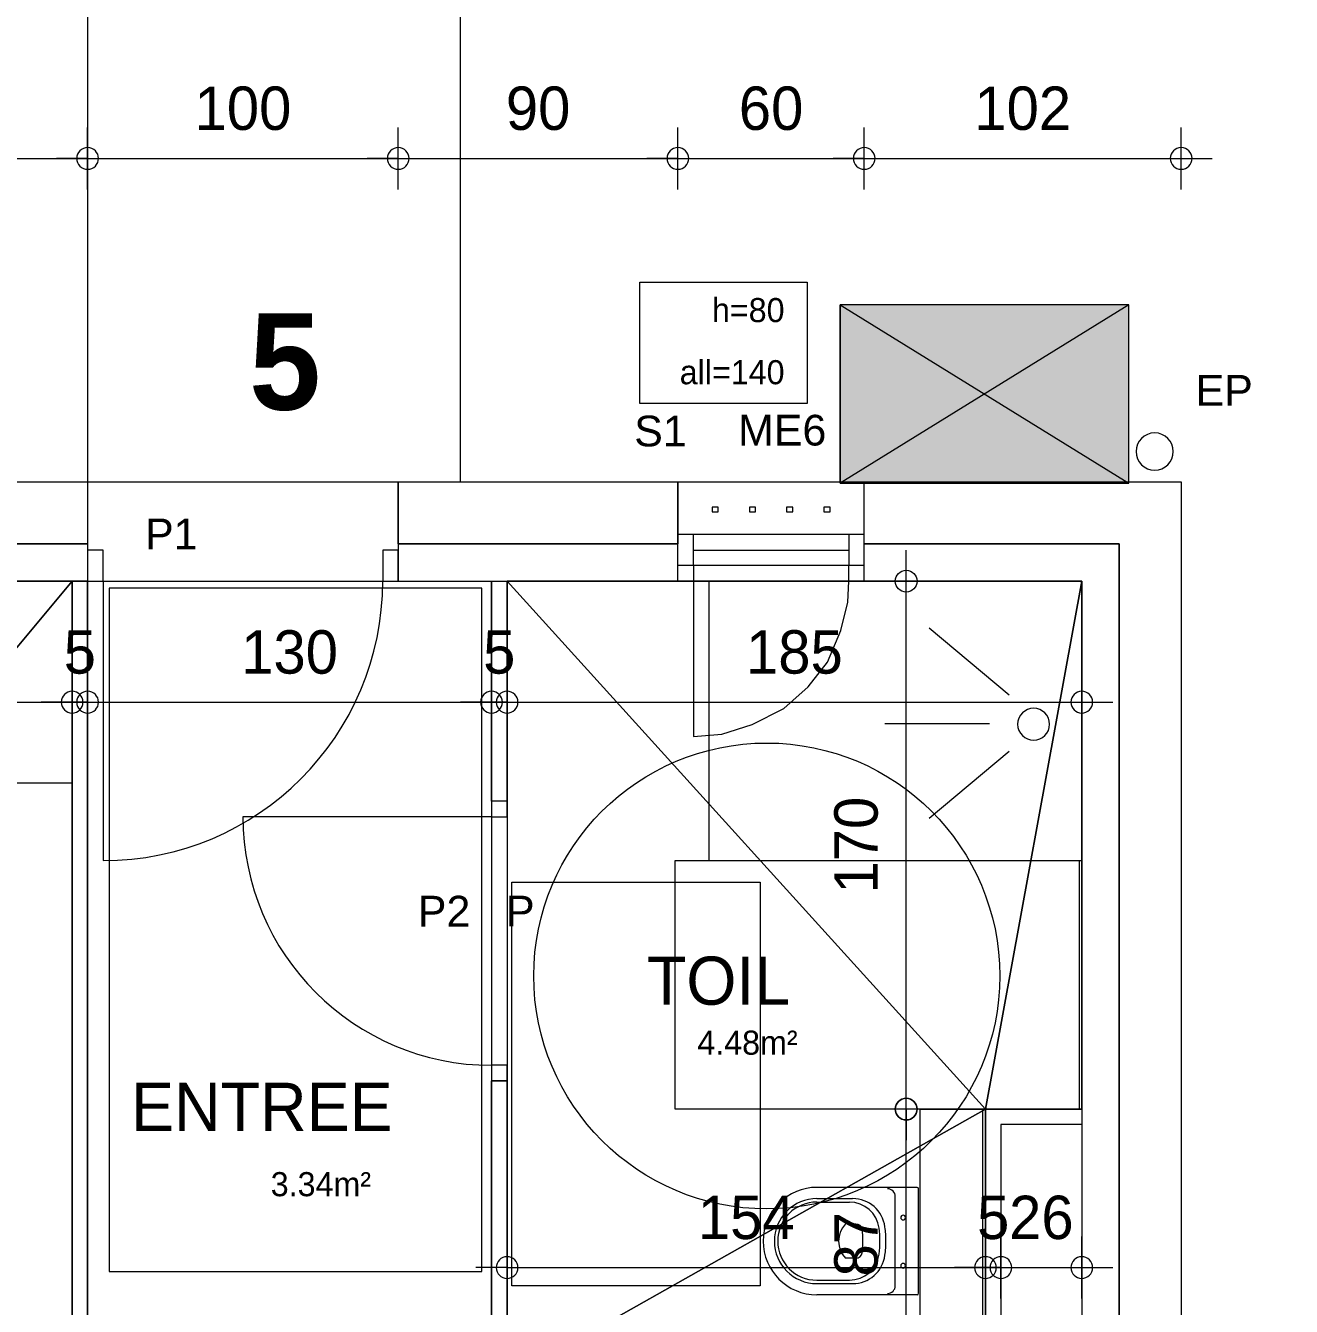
# Model space of a CAD drawing. Header units: metres. Extents: x 1.8 to 61.8, y -55.6 to -11.3.
# Drawn here: x 15.882 to 19.956, y -19.31 to -15.186 of the extents above; entities that cross this region are included whole.
import ezdxf
from ezdxf.enums import TextEntityAlignment as Align
from ezdxf.lldxf.tags import DXFTag

# ---------------------------------------------------------------- set-up
doc = ezdxf.new("R2010")
doc.units = ezdxf.units.M
doc.header["$MEASUREMENT"] = 0
for name, color, linetype in [('Calque commun', 7, 'Continuous'), ('Calque5', 7, 'Continuous'), ('Textes', 7, 'Continuous')]:
    doc.layers.add(name, color=color, linetype=linetype)
doc.styles.add('Arial10', font='arial.ttf', dxfattribs={"height": 0.098961})
doc.styles.add('Century Gothic14', font='GOTHIC.TTF', dxfattribs={"height": 0.139636})
doc.styles.add('Century Gothic16', font='GOTHIC.TTF', dxfattribs={"height": 0.155151})
doc.styles.add('Century Gothic5', font='GOTHICB.TTF', dxfattribs={"height": 0.31023})
doc.styles.add('Century Gothic9', font='GOTHIC.TTF', dxfattribs={"height": 0.077575})
tags = doc.linetypes.add('HIDDEN', pattern=[0.375, 0.25, -0.125]).pattern_tags.tags
tags[6:7] = [DXFTag(74, 4), DXFTag(75, 0), DXFTag(340, '0'), DXFTag(46, 1.0), DXFTag(50, 0.0), DXFTag(44, 0.0), DXFTag(45, 0.0)]
tags[4:5] = [DXFTag(74, 4), DXFTag(75, 0), DXFTag(340, '0'), DXFTag(46, 1.0), DXFTag(50, 0.0), DXFTag(44, 0.0), DXFTag(45, 0.0)]
tags = doc.linetypes.add('HIDDEN2', pattern=[0.1875, 0.125, -0.0625]).pattern_tags.tags
tags[6:7] = [DXFTag(74, 4), DXFTag(75, 0), DXFTag(340, '0'), DXFTag(46, 1.0), DXFTag(50, 0.0), DXFTag(44, 0.0), DXFTag(45, 0.0)]
tags[4:5] = [DXFTag(74, 4), DXFTag(75, 0), DXFTag(340, '0'), DXFTag(46, 1.0), DXFTag(50, 0.0), DXFTag(44, 0.0), DXFTag(45, 0.0)]

# ---------------------------------------------------------------- blocks, each defined once
blk = doc.blocks.new('Block52712')
at = {"layer": 'Calque commun', "color": 7, "linetype": 'Continuous', "lineweight": 9}
for p, q in [((13.2015, -16.9752), (13.2015, -16.6552)), ((13.2015, -16.8552), (14.3815, -16.8552)), ((15.1815, -16.8552), (16.0815, -16.8552)), ((17.0815, -16.8552), (17.9815, -16.8552)), ((18.5815, -16.8552), (19.4015, -16.8552)), ((13.2015, -16.9752), (14.3815, -16.9752)), ((15.1815, -16.9752), (16.0815, -16.9752)), ((17.0815, -16.9752), (17.9815, -16.9752)), ((18.5815, -16.9752), (19.2815, -16.9752))]:
    blk.add_line(p, q, dxfattribs=at)
at = {"layer": 'Calque commun', "color": 7, "linetype": 'Continuous', "lineweight": 18}
for p, q in [((13.2015, -16.6552), (14.3815, -16.6552)), ((15.1815, -16.6552), (16.0815, -16.6552)), ((17.0815, -16.6552), (17.9815, -16.6552)), ((18.5815, -16.6552), (19.6015, -16.6552))]:
    blk.add_line(p, q, dxfattribs=at)
blk = doc.blocks.new('@PRES_1_$$_1')
at = {"layer": 'Calque commun', "color": 5, "linetype": 'Continuous', "lineweight": 9}
blk.add_line((0.05, 0.32), (0.05, 1.22), dxfattribs=at)
at = {"layer": 'Calque commun', "color": 5, "linetype": 'Continuous', "lineweight": 9, "extrusion": (0, 0, -1)}
blk.add_arc((-0.05, 0.32), 0.9, 90, 180, dxfattribs=at)
at = {"layer": 'Calque commun', "color": 5, "linetype": 'Continuous', "lineweight": 9}
mesh = blk.add_polyface(dxfattribs=at)
corners = [(0, 0.22), (0, 0.32), (0.05, 0.32), (0.05, 0.22)]
mesh.append_faces([[corners[k] for k in face] for face in [(0, 1, 2, 3)]], dxfattribs={"color": 5})
mesh = blk.add_polyface(dxfattribs=at)
corners = [(0.95, 0.22), (0.95, 0.32), (1, 0.32), (1, 0.22)]
mesh.append_faces([[corners[k] for k in face] for face in [(0, 1, 2, 3)]], dxfattribs={"color": 5})
blk = doc.blocks.new('@PRES_1_$$_1-2')
at = {"layer": 'Calque commun', "color": 0, "linetype": 'Continuous', "lineweight": 9}
blk.add_line((0, 0), (0, 0.32), dxfattribs=at)
blk = doc.blocks.new('@PRES_1_$$_1-3')
at = {"layer": 'Calque commun', "color": 0, "linetype": 'Continuous', "lineweight": 9}
blk.add_line((0, 0), (0, 0.32), dxfattribs=at)
blk = doc.blocks.new('INTER_2D_COMB')
at = {"layer": 'Calque commun', "color": 0, "linetype": 'ByBlock', "lineweight": -2}
blk.add_blockref('@PRES_1_$$_1', (0, 0), dxfattribs=at)
at = {"layer": 'Calque commun', "color": 5, "linetype": 'ByBlock', "lineweight": -2}
blk.add_blockref('@PRES_1_$$_1-2', (0, 0), dxfattribs=at)
at = {"layer": 'Calque commun', "color": 5, "linetype": 'ByBlock', "lineweight": -2, "extrusion": (0, 0, -1), "xscale": -1, "yscale": -1, "zscale": -1, "rotation": -180}
blk.add_blockref('@PRES_1_$$_1-3', (-1, 0), dxfattribs=at)
blk = doc.blocks.new('PLACED_COMB')
at = {"layer": 'Calque commun', "color": 0, "linetype": 'ByBlock', "lineweight": -2}
blk.add_blockref('INTER_2D_COMB', (0, 0), dxfattribs=at)
blk = doc.blocks.new('Block52730')
at = {"layer": 'Calque commun', "color": 7, "linetype": 'Continuous', "lineweight": 18}
blk.add_line((19.6015, -16.6552), (19.6015, -25.6552), dxfattribs=at)
at = {"layer": 'Calque commun', "color": 7, "linetype": 'Continuous', "lineweight": 9}
for p, q in [((19.4015, -16.8552), (19.4015, -25.4552)), ((19.2815, -16.9752), (19.2815, -25.3352))]:
    blk.add_line(p, q, dxfattribs=at)
blk = doc.blocks.new('120x220')
at = {"layer": 'Calque commun', "color": 7, "linetype": 'HIDDEN', "lineweight": 9}
mesh = blk.add_polyface(dxfattribs=at)
corners = [(0, 2.2), (0, 0), (1.2, 0), (1.2, 2.2)]
mesh.append_faces([[corners[k] for k in face] for face in [(0, 1, 2, 3)]], dxfattribs={"color": 7})
blk = doc.blocks.new('new77')
at = {"layer": 'Calque commun', "color": 5, "linetype": 'Continuous', "lineweight": 9}
blk.add_arc((0, 0), 0.5, 0, 359.99941, dxfattribs=at)
blk = doc.blocks.new('new78')
at = {"layer": 'Calque commun', "color": 5, "linetype": 'Continuous', "lineweight": 9}
blk.add_arc((0, 0), 0.5, 0, 359.99941, dxfattribs=at)
blk = doc.blocks.new('DimLine55525')
at = {"layer": 'Calque commun', "color": 5, "linetype": 'Continuous', "lineweight": 9}
for p, q in [((15.1815, -15.7141), (15.1815, -15.5141)), ((16.0815, -15.7141), (16.0815, -15.5141)), ((15.1815, -15.6141), (15.0815, -15.6141)), ((15.1815, -15.6141), (16.0815, -15.6141)), ((16.0815, -15.6141), (16.1815, -15.6141))]:
    blk.add_line(p, q, dxfattribs=at)
at = {"layer": 'Calque commun', "color": 5, "linetype": 'Continuous', "lineweight": 9, "xscale": 0.07000000029802322, "yscale": 0.07000000029802322, "zscale": 0.07000000029802322}
for name, p in [('new77', (15.1815, -15.6141)), ('new78', (16.0815, -15.6141))]:
    blk.add_blockref(name, p, dxfattribs=at)
at = {"layer": 'Calque commun', "color": 5, "linetype": 'Continuous', "lineweight": 9, "style": 'Century Gothic14'}
blk.add_text('90', height=0.13964, dxfattribs=at).set_placement((15.6315, -15.5641), align=Align.BOTTOM_CENTER)
blk = doc.blocks.new('new79')
at = {"layer": 'Calque commun', "color": 5, "linetype": 'Continuous', "lineweight": 9}
blk.add_arc((0, 0), 0.5, 0, 359.99941, dxfattribs=at)
blk = doc.blocks.new('new80')
at = {"layer": 'Calque commun', "color": 5, "linetype": 'Continuous', "lineweight": 9}
blk.add_arc((0, 0), 0.5, 0, 359.99941, dxfattribs=at)
blk = doc.blocks.new('DimLine55533')
at = {"layer": 'Calque commun', "color": 5, "linetype": 'Continuous', "lineweight": 9}
for p, q in [((16.0815, -15.7141), (16.0815, -15.5141)), ((17.0815, -15.7141), (17.0815, -15.5141)), ((16.0815, -15.6141), (15.9815, -15.6141)), ((16.0815, -15.6141), (17.0815, -15.6141)), ((17.0815, -15.6141), (17.1815, -15.6141))]:
    blk.add_line(p, q, dxfattribs=at)
at = {"layer": 'Calque commun', "color": 5, "linetype": 'Continuous', "lineweight": 9, "xscale": 0.07000000029802322, "yscale": 0.07000000029802322, "zscale": 0.07000000029802322}
for name, p in [('new79', (16.0815, -15.6141)), ('new80', (17.0815, -15.6141))]:
    blk.add_blockref(name, p, dxfattribs=at)
at = {"layer": 'Calque commun', "color": 5, "linetype": 'Continuous', "lineweight": 9, "style": 'Century Gothic14'}
blk.add_text('100', height=0.13964, dxfattribs=at).set_placement((16.5815, -15.5641), align=Align.BOTTOM_CENTER)
blk = doc.blocks.new('@PRES_1_$$_1-22')
at = {"layer": 'Calque commun', "color": 5, "linetype": 'Continuous', "lineweight": 9}
for p, q in [((0, 0.32), (0.6, 0.32)), ((0.6, 0.15), (0, 0.15)), ((0.05, 0.05), (0.05, 0.15)), ((0.55, 0.15), (0.55, 0.05)), ((0.05, 0.1), (0.55, 0.1)), ((0.6, 0.05), (0, 0.05)), ((0, 0), (0.6, 0))]:
    blk.add_line(p, q, dxfattribs=at)
blk = doc.blocks.new('@PRES_1_$$_1-23')
at = {"layer": 'Calque commun', "color": 7, "linetype": 'Continuous', "lineweight": 9}
blk.add_line((0, 0), (0, 0.32), dxfattribs=at)
blk = doc.blocks.new('@PRES_1_$$_1-24')
at = {"layer": 'Calque commun', "color": 7, "linetype": 'Continuous', "lineweight": 9}
blk.add_line((0, 0), (0, 0.32), dxfattribs=at)
blk = doc.blocks.new('INTER_2D_COMB8')
at = {"layer": 'Calque commun', "color": 0, "linetype": 'ByBlock', "lineweight": -2}
for name in ['@PRES_1_$$_1-22', '@PRES_1_$$_1-23']:
    blk.add_blockref(name, (0, 0), dxfattribs=at)
at = {"layer": 'Calque commun', "color": 0, "linetype": 'ByBlock', "lineweight": -2, "extrusion": (0, 0, -1), "xscale": -1, "yscale": -1, "zscale": -1, "rotation": -180}
blk.add_blockref('@PRES_1_$$_1-24', (-0.6, 0), dxfattribs=at)
blk = doc.blocks.new('PLACED_COMB8')
at = {"layer": 'Calque commun', "color": 0, "linetype": 'ByBlock', "lineweight": -2}
blk.add_blockref('INTER_2D_COMB8', (0, 0), dxfattribs=at)
blk = doc.blocks.new('new81')
at = {"layer": 'Calque commun', "color": 5, "linetype": 'Continuous', "lineweight": 9}
blk.add_arc((0, 0), 0.5, 0, 359.99941, dxfattribs=at)
blk = doc.blocks.new('new82')
at = {"layer": 'Calque commun', "color": 5, "linetype": 'Continuous', "lineweight": 9}
blk.add_arc((0, 0), 0.5, 0, 359.99941, dxfattribs=at)
blk = doc.blocks.new('DimLine55545')
at = {"layer": 'Calque commun', "color": 5, "linetype": 'Continuous', "lineweight": 9}
for p, q in [((17.0815, -15.7141), (17.0815, -15.5141)), ((17.9815, -15.7141), (17.9815, -15.5141)), ((17.0815, -15.6141), (16.9815, -15.6141)), ((17.0815, -15.6141), (17.9815, -15.6141)), ((17.9815, -15.6141), (18.0815, -15.6141))]:
    blk.add_line(p, q, dxfattribs=at)
at = {"layer": 'Calque commun', "color": 5, "linetype": 'Continuous', "lineweight": 9, "xscale": 0.07000000029802322, "yscale": 0.07000000029802322, "zscale": 0.07000000029802322}
for name, p in [('new81', (17.0815, -15.6141)), ('new82', (17.9815, -15.6141))]:
    blk.add_blockref(name, p, dxfattribs=at)
at = {"layer": 'Calque commun', "color": 5, "linetype": 'Continuous', "lineweight": 9, "style": 'Century Gothic14'}
blk.add_text('90', height=0.13964, dxfattribs=at).set_placement((17.5315, -15.5641), align=Align.BOTTOM_CENTER)
blk = doc.blocks.new('new83')
at = {"layer": 'Calque commun', "color": 5, "linetype": 'Continuous', "lineweight": 9}
blk.add_arc((0, 0), 0.5, 0, 359.99941, dxfattribs=at)
blk = doc.blocks.new('new84')
at = {"layer": 'Calque commun', "color": 5, "linetype": 'Continuous', "lineweight": 9}
blk.add_arc((0, 0), 0.5, 0, 359.99941, dxfattribs=at)
blk = doc.blocks.new('DimLine55553')
at = {"layer": 'Calque commun', "color": 5, "linetype": 'Continuous', "lineweight": 9}
for p, q in [((17.9815, -15.7141), (17.9815, -15.5141)), ((18.5815, -15.7141), (18.5815, -15.5141)), ((17.9815, -15.6141), (17.8815, -15.6141)), ((17.9815, -15.6141), (18.5815, -15.6141)), ((18.5815, -15.6141), (18.6815, -15.6141))]:
    blk.add_line(p, q, dxfattribs=at)
at = {"layer": 'Calque commun', "color": 5, "linetype": 'Continuous', "lineweight": 9, "xscale": 0.07000000029802322, "yscale": 0.07000000029802322, "zscale": 0.07000000029802322}
for name, p in [('new83', (17.9815, -15.6141)), ('new84', (18.5815, -15.6141))]:
    blk.add_blockref(name, p, dxfattribs=at)
at = {"layer": 'Calque commun', "color": 5, "linetype": 'Continuous', "lineweight": 9, "style": 'Century Gothic14'}
blk.add_text('60', height=0.13964, dxfattribs=at).set_placement((18.2815, -15.5641), align=Align.BOTTOM_CENTER)
blk = doc.blocks.new('new85')
at = {"layer": 'Calque commun', "color": 5, "linetype": 'Continuous', "lineweight": 9}
blk.add_arc((0, 0), 0.5, 0, 359.99941, dxfattribs=at)
blk = doc.blocks.new('new86')
at = {"layer": 'Calque commun', "color": 5, "linetype": 'Continuous', "lineweight": 9}
blk.add_arc((0, 0), 0.5, 0, 359.99941, dxfattribs=at)
blk = doc.blocks.new('DimLine55561')
at = {"layer": 'Calque commun', "color": 5, "linetype": 'Continuous', "lineweight": 9}
for p, q in [((18.5815, -15.7141), (18.5815, -15.5141)), ((19.6015, -15.7141), (19.6015, -15.5141)), ((18.5815, -15.6141), (18.4815, -15.6141)), ((18.5815, -15.6141), (19.6015, -15.6141)), ((19.6015, -15.6141), (19.7015, -15.6141))]:
    blk.add_line(p, q, dxfattribs=at)
at = {"layer": 'Calque commun', "color": 5, "linetype": 'Continuous', "lineweight": 9, "xscale": 0.07000000029802322, "yscale": 0.07000000029802322, "zscale": 0.07000000029802322}
for name, p in [('new85', (18.5815, -15.6141)), ('new86', (19.6015, -15.6141))]:
    blk.add_blockref(name, p, dxfattribs=at)
at = {"layer": 'Calque commun', "color": 5, "linetype": 'Continuous', "lineweight": 9, "style": 'Century Gothic14'}
blk.add_text('102', height=0.13964, dxfattribs=at).set_placement((19.0915, -15.5641), align=Align.BOTTOM_CENTER)
blk = doc.blocks.new('douche90x120')
at = {"layer": 'Calque commun', "color": 7, "linetype": 'Continuous', "lineweight": 9}
for p, q in [((-0.491, -0.1501), (-0.2333, -0.3664)), ((-0.6334, -0.4582), (-0.2969, -0.4582)), ((-0.491, -0.7635), (-0.2333, -0.5472))]:
    blk.add_line(p, q, dxfattribs=at)
blk.add_arc((-0.1549, -0.4608), 0.0514, 90, 89.9994, dxfattribs=at)
mesh = blk.add_polyface(dxfattribs=at)
corners = [(-1.2, -0.9), (0, -0.9), (0, 0), (-1.2, 0)]
mesh.append_faces([[corners[k] for k in face] for face in [(0, 1, 2, 3)]], dxfattribs={"color": 7})
blk = doc.blocks.new('80x130')
at = {"layer": 'Calque commun', "color": 7, "linetype": 'HIDDEN', "lineweight": 9}
mesh = blk.add_polyface(dxfattribs=at)
corners = [(0, 0), (0, 1.3), (0.8, 1.3), (0.8, 0)]
mesh.append_faces([[corners[k] for k in face] for face in [(0, 1, 2, 3)]], dxfattribs={"color": 7})
blk = doc.blocks.new('xmodule1pcent')
at = {"layer": 'Calque commun', "color": 5, "linetype": 'Continuous', "lineweight": 9}
blk.add_arc((0, 0), 0.5, 0, 359.99941, dxfattribs=at)
blk = doc.blocks.new('xmodule1pcent2')
at = {"layer": 'Calque commun', "color": 5, "linetype": 'Continuous', "lineweight": 9}
blk.add_arc((0, 0), 0.5, 0, 359.99941, dxfattribs=at)
blk = doc.blocks.new('DimLine53246')
at = {"layer": 'Calque commun', "color": 5, "linetype": 'Continuous', "lineweight": 9}
for p, q in [((16.0815, -18.1163), (16.0815, -18.3163)), ((17.3815, -18.1163), (17.3815, -18.3163)), ((16.0815, -18.2163), (15.9815, -18.2163)), ((16.0815, -18.2163), (17.3815, -18.2163)), ((17.3815, -18.2163), (17.4815, -18.2163))]:
    blk.add_line(p, q, dxfattribs=at)
at = {"layer": 'Calque commun', "color": 5, "linetype": 'Continuous', "lineweight": 9, "xscale": 0.07000000029802322, "yscale": 0.07000000029802322, "zscale": 0.07000000029802322}
for name, p in [('xmodule1pcent', (16.0815, -18.2163)), ('xmodule1pcent2', (17.3815, -18.2163))]:
    blk.add_blockref(name, p, dxfattribs=at)
at = {"layer": 'Calque commun', "color": 5, "linetype": 'Continuous', "lineweight": 9, "style": 'Century Gothic14'}
blk.add_text('130', height=0.13964, dxfattribs=at).set_placement((16.7315, -18.1663), align=Align.BOTTOM_CENTER)
blk = doc.blocks.new('@PRES_1_$$_1-40')
at = {"layer": 'Calque commun', "color": 5, "linetype": 'Continuous', "lineweight": 9}
blk.add_line((0.05, 0.05), (0.05, 0.85), dxfattribs=at)
at = {"layer": 'Calque commun', "color": 5, "linetype": 'Continuous', "lineweight": 9, "extrusion": (0, 0, -1)}
blk.add_arc((-0.05, 0.05), 0.8, 90, 180, dxfattribs=at)
at = {"layer": 'Calque commun', "color": 5, "linetype": 'Continuous', "lineweight": 9}
mesh = blk.add_polyface(dxfattribs=at)
corners = [(0, 0), (0, 0.05), (0.05, 0.05), (0.05, 0)]
mesh.append_faces([[corners[k] for k in face] for face in [(0, 1, 2, 3)]], dxfattribs={"color": 5})
mesh = blk.add_polyface(dxfattribs=at)
corners = [(0.85, 0), (0.85, 0.05), (0.9, 0.05), (0.9, 0)]
mesh.append_faces([[corners[k] for k in face] for face in [(0, 1, 2, 3)]], dxfattribs={"color": 5})
blk = doc.blocks.new('@PRES_1_$$_1-41')
at = {"layer": 'Calque commun', "color": 0, "linetype": 'Continuous', "lineweight": 9}
blk.add_line((0, 0), (0, 0.05), dxfattribs=at)
blk = doc.blocks.new('@PRES_1_$$_1-42')
at = {"layer": 'Calque commun', "color": 0, "linetype": 'Continuous', "lineweight": 9}
blk.add_line((0, 0), (0, 0.05), dxfattribs=at)
blk = doc.blocks.new('INTER_2D_COMB14')
at = {"layer": 'Calque5', "color": 0, "linetype": 'ByBlock', "lineweight": -2}
blk.add_blockref('@PRES_1_$$_1-40', (0, 0), dxfattribs=at)
at = {"layer": 'Calque5', "color": 15, "linetype": 'ByBlock', "lineweight": -2}
blk.add_blockref('@PRES_1_$$_1-41', (0, 0), dxfattribs=at)
at = {"layer": 'Calque5', "color": 15, "linetype": 'ByBlock', "lineweight": -2, "extrusion": (0, 0, -1), "xscale": -1, "yscale": -1, "zscale": -1, "rotation": -180}
blk.add_blockref('@PRES_1_$$_1-42', (-0.9, 0), dxfattribs=at)
blk = doc.blocks.new('PLACED_COMB14')
at = {"layer": 'Calque5', "color": 0, "linetype": 'ByBlock', "lineweight": -2}
blk.add_blockref('INTER_2D_COMB14', (0, 0), dxfattribs=at)
blk = doc.blocks.new('xmodule1pcent3')
at = {"layer": 'Calque commun', "color": 5, "linetype": 'Continuous', "lineweight": 9}
blk.add_arc((0, 0), 0.5, 0, 359.99941, dxfattribs=at)
blk = doc.blocks.new('xmodule1pcent4')
at = {"layer": 'Calque commun', "color": 5, "linetype": 'Continuous', "lineweight": 9}
blk.add_arc((0, 0), 0.5, 0, 359.99941, dxfattribs=at)
blk = doc.blocks.new('DimLine55267')
at = {"layer": 'Calque commun', "color": 5, "linetype": 'Continuous', "lineweight": 9}
for p, q in [((13.3216, -18.1163), (13.3216, -18.3163)), ((16.0315, -18.1163), (16.0315, -18.3163)), ((13.3216, -18.2163), (13.2215, -18.2163)), ((13.3216, -18.2163), (16.0315, -18.2163)), ((16.0315, -18.2163), (16.1315, -18.2163))]:
    blk.add_line(p, q, dxfattribs=at)
at = {"layer": 'Calque commun', "color": 5, "linetype": 'Continuous', "lineweight": 9, "xscale": 0.07000000029802322, "yscale": 0.07000000029802322, "zscale": 0.07000000029802322}
for name, p in [('xmodule1pcent3', (13.3216, -18.2163)), ('xmodule1pcent4', (16.0315, -18.2163))]:
    blk.add_blockref(name, p, dxfattribs=at)
at = {"layer": 'Calque commun', "color": 5, "linetype": 'Continuous', "lineweight": 9, "style": 'Century Gothic14'}
blk.add_text('271', height=0.13964, dxfattribs=at).set_placement((14.6765, -18.1663), align=Align.BOTTOM_CENTER)
blk = doc.blocks.new('xmodule1pcent5')
at = {"layer": 'Calque commun', "color": 5, "linetype": 'Continuous', "lineweight": 9}
blk.add_arc((0, 0), 0.5, 0, 359.99941, dxfattribs=at)
blk = doc.blocks.new('xmodule1pcent6')
at = {"layer": 'Calque commun', "color": 5, "linetype": 'Continuous', "lineweight": 9}
blk.add_arc((0, 0), 0.5, 0, 359.99941, dxfattribs=at)
blk = doc.blocks.new('DimLine55275')
at = {"layer": 'Calque commun', "color": 5, "linetype": 'Continuous', "lineweight": 9}
for p, q in [((16.0315, -18.1163), (16.0315, -18.3163)), ((16.0815, -18.1163), (16.0815, -18.3163)), ((16.0315, -18.2163), (15.9315, -18.2163)), ((16.0315, -18.2163), (16.0815, -18.2163)), ((16.0815, -18.2163), (16.1815, -18.2163))]:
    blk.add_line(p, q, dxfattribs=at)
at = {"layer": 'Calque commun', "color": 5, "linetype": 'Continuous', "lineweight": 9, "xscale": 0.07000000029802322, "yscale": 0.07000000029802322, "zscale": 0.07000000029802322}
for name, p in [('xmodule1pcent5', (16.0315, -18.2163)), ('xmodule1pcent6', (16.0815, -18.2163))]:
    blk.add_blockref(name, p, dxfattribs=at)
at = {"layer": 'Calque commun', "color": 5, "linetype": 'Continuous', "lineweight": 9, "style": 'Century Gothic14'}
blk.add_text('5', height=0.1396, dxfattribs=at).set_placement((16.0565, -18.1663), align=Align.BOTTOM_CENTER)
blk = doc.blocks.new('xmodule1pcent7')
at = {"layer": 'Calque commun', "color": 5, "linetype": 'Continuous', "lineweight": 9}
blk.add_arc((0, 0), 0.5, 0, 359.99941, dxfattribs=at)
blk = doc.blocks.new('xmodule1pcent8')
at = {"layer": 'Calque commun', "color": 5, "linetype": 'Continuous', "lineweight": 9}
blk.add_arc((0, 0), 0.5, 0, 359.99941, dxfattribs=at)
blk = doc.blocks.new('DimLine55283')
at = {"layer": 'Calque commun', "color": 5, "linetype": 'Continuous', "lineweight": 9}
for p, q in [((17.3815, -18.3163), (17.3815, -18.1163)), ((17.4315, -18.1163), (17.4315, -18.3163)), ((17.3815, -18.2163), (17.2815, -18.2163)), ((17.3815, -18.2163), (17.4315, -18.2163)), ((17.4315, -18.2163), (17.5315, -18.2163))]:
    blk.add_line(p, q, dxfattribs=at)
at = {"layer": 'Calque commun', "color": 5, "linetype": 'Continuous', "lineweight": 9, "xscale": 0.07000000029802322, "yscale": 0.07000000029802322, "zscale": 0.07000000029802322}
for name, p in [('xmodule1pcent7', (17.3815, -18.2163)), ('xmodule1pcent8', (17.4315, -18.2163))]:
    blk.add_blockref(name, p, dxfattribs=at)
at = {"layer": 'Calque commun', "color": 5, "linetype": 'Continuous', "lineweight": 9, "style": 'Century Gothic14'}
blk.add_text('5', height=0.1396, dxfattribs=at).set_placement((17.4065, -18.1663), align=Align.BOTTOM_CENTER)
blk = doc.blocks.new('xmodule1pcent9')
at = {"layer": 'Calque commun', "color": 5, "linetype": 'Continuous', "lineweight": 9}
blk.add_arc((0, 0), 0.5, 0, 359.99941, dxfattribs=at)
blk = doc.blocks.new('xmodule1pcent10')
at = {"layer": 'Calque commun', "color": 5, "linetype": 'Continuous', "lineweight": 9}
blk.add_arc((0, 0), 0.5, 0, 359.99941, dxfattribs=at)
blk = doc.blocks.new('DimLine55291')
at = {"layer": 'Calque commun', "color": 5, "linetype": 'Continuous', "lineweight": 9}
for p, q in [((17.4315, -20.1369), (17.4315, -19.9369)), ((18.9715, -20.1369), (18.9715, -19.9369)), ((17.4315, -20.0369), (17.3315, -20.0369)), ((17.4315, -20.0369), (18.9715, -20.0369)), ((18.9715, -20.0369), (19.0715, -20.0369))]:
    blk.add_line(p, q, dxfattribs=at)
at = {"layer": 'Calque commun', "color": 5, "linetype": 'Continuous', "lineweight": 9, "xscale": 0.07000000029802322, "yscale": 0.07000000029802322, "zscale": 0.07000000029802322}
for name, p in [('xmodule1pcent9', (17.4315, -20.0369)), ('xmodule1pcent10', (18.9715, -20.0369))]:
    blk.add_blockref(name, p, dxfattribs=at)
at = {"layer": 'Calque commun', "color": 5, "linetype": 'Continuous', "lineweight": 9, "style": 'Century Gothic14'}
blk.add_text('154', height=0.13964, dxfattribs=at).set_placement((18.2015, -19.9869), align=Align.BOTTOM_CENTER)
blk = doc.blocks.new('xmodule1pcent11')
at = {"layer": 'Calque commun', "color": 5, "linetype": 'Continuous', "lineweight": 9}
blk.add_arc((0, 0), 0.5, 0, 359.99941, dxfattribs=at)
blk = doc.blocks.new('xmodule1pcent12')
at = {"layer": 'Calque commun', "color": 5, "linetype": 'Continuous', "lineweight": 9}
blk.add_arc((0, 0), 0.5, 0, 359.99941, dxfattribs=at)
blk = doc.blocks.new('DimLine55302')
at = {"layer": 'Calque commun', "color": 5, "linetype": 'Continuous', "lineweight": 9}
for p, q in [((18.9715, -20.1369), (18.9715, -19.9369)), ((19.0215, -20.1369), (19.0215, -19.9369)), ((18.9715, -20.0369), (18.8715, -20.0369)), ((18.9715, -20.0369), (19.0215, -20.0369)), ((19.0215, -20.0369), (19.1215, -20.0369))]:
    blk.add_line(p, q, dxfattribs=at)
at = {"layer": 'Calque commun', "color": 5, "linetype": 'Continuous', "lineweight": 9, "xscale": 0.07000000029802322, "yscale": 0.07000000029802322, "zscale": 0.07000000029802322}
for name, p in [('xmodule1pcent11', (18.9715, -20.0369)), ('xmodule1pcent12', (19.0215, -20.0369))]:
    blk.add_blockref(name, p, dxfattribs=at)
at = {"layer": 'Calque commun', "color": 5, "linetype": 'Continuous', "lineweight": 9, "style": 'Century Gothic14'}
blk.add_text('5', height=0.1396, dxfattribs=at).set_placement((18.9965, -19.9869), align=Align.BOTTOM_CENTER)
blk = doc.blocks.new('xmodule1pcent21')
at = {"layer": 'Calque commun', "color": 5, "linetype": 'Continuous', "lineweight": 9}
blk.add_arc((0, 0), 0.5, 0, 359.99941, dxfattribs=at)
blk = doc.blocks.new('xmodule1pcent22')
at = {"layer": 'Calque commun', "color": 5, "linetype": 'Continuous', "lineweight": 9}
blk.add_arc((0, 0), 0.5, 0, 359.99941, dxfattribs=at)
blk = doc.blocks.new('DimLine55360')
at = {"layer": 'Calque commun', "color": 5, "linetype": 'Continuous', "lineweight": 9}
for p, q in [((18.7164, -17.8266), (18.7164, -17.7266)), ((18.8164, -17.8266), (18.6164, -17.8266)), ((18.7164, -19.5266), (18.7164, -17.8266)), ((18.8164, -19.5266), (18.6164, -19.5266)), ((18.7164, -19.5266), (18.7164, -19.6266))]:
    blk.add_line(p, q, dxfattribs=at)
at = {"layer": 'Calque commun', "color": 5, "linetype": 'Continuous', "lineweight": 9, "extrusion": (0, 0, -1), "xscale": -0.07000000029802322, "yscale": -0.07000000029802322, "zscale": -0.07000000029802322, "rotation": 90}
for name, p in [('xmodule1pcent22', (-18.7164, -17.8266)), ('xmodule1pcent21', (-18.7164, -19.5266))]:
    blk.add_blockref(name, p, dxfattribs=at)
at = {"layer": 'Calque commun', "color": 5, "linetype": 'Continuous', "lineweight": 9, "style": 'Century Gothic14'}
blk.add_text('170', height=0.13964, rotation=90, dxfattribs=at).set_placement((18.6664, -18.6766), align=Align.BOTTOM_CENTER)
blk = doc.blocks.new('xmodule1pcent23')
at = {"layer": 'Calque commun', "color": 5, "linetype": 'Continuous', "lineweight": 9}
blk.add_arc((0, 0), 0.5, 0, 359.99941, dxfattribs=at)
blk = doc.blocks.new('xmodule1pcent24')
at = {"layer": 'Calque commun', "color": 5, "linetype": 'Continuous', "lineweight": 9}
blk.add_arc((0, 0), 0.5, 0, 359.99941, dxfattribs=at)
blk = doc.blocks.new('DimLine55368')
at = {"layer": 'Calque commun', "color": 5, "linetype": 'Continuous', "lineweight": 9}
for p, q in [((18.7164, -19.5266), (18.7164, -19.4266)), ((18.8164, -19.5266), (18.6164, -19.5266)), ((18.7164, -20.3966), (18.7164, -19.5266)), ((18.8164, -20.3966), (18.6164, -20.3966)), ((18.7164, -20.3966), (18.7164, -20.4966))]:
    blk.add_line(p, q, dxfattribs=at)
at = {"layer": 'Calque commun', "color": 5, "linetype": 'Continuous', "lineweight": 9, "xscale": 0.07000000029802322, "yscale": 0.07000000029802322, "zscale": 0.07000000029802322, "rotation": 90}
for name, p in [('xmodule1pcent24', (18.7164, -19.5266)), ('xmodule1pcent23', (18.7164, -20.3966))]:
    blk.add_blockref(name, p, dxfattribs=at)
at = {"layer": 'Calque commun', "color": 5, "linetype": 'Continuous', "lineweight": 9, "style": 'Century Gothic14'}
blk.add_text('87', height=0.13964, rotation=90, dxfattribs=at).set_placement((18.6664, -19.9616), align=Align.BOTTOM_CENTER)
blk = doc.blocks.new('xmodule1pcent37')
at = {"layer": 'Calque commun', "color": 5, "linetype": 'Continuous', "lineweight": 9}
blk.add_arc((0, 0), 0.5, 0, 359.99941, dxfattribs=at)
blk = doc.blocks.new('xmodule1pcent38')
at = {"layer": 'Calque commun', "color": 5, "linetype": 'Continuous', "lineweight": 9}
blk.add_arc((0, 0), 0.5, 0, 359.99941, dxfattribs=at)
blk = doc.blocks.new('DimLine55777')
at = {"layer": 'Calque commun', "color": 5, "linetype": 'Continuous', "lineweight": 9}
for p, q in [((19.0215, -20.1369), (19.0215, -19.9369)), ((19.2815, -20.1369), (19.2815, -19.9369)), ((19.0215, -20.0369), (18.9215, -20.0369)), ((19.0215, -20.0369), (19.2815, -20.0369)), ((19.2815, -20.0369), (19.3815, -20.0369))]:
    blk.add_line(p, q, dxfattribs=at)
at = {"layer": 'Calque commun', "color": 5, "linetype": 'Continuous', "lineweight": 9, "xscale": 0.07000000029802322, "yscale": 0.07000000029802322, "zscale": 0.07000000029802322}
for name, p in [('xmodule1pcent37', (19.0215, -20.0369)), ('xmodule1pcent38', (19.2815, -20.0369))]:
    blk.add_blockref(name, p, dxfattribs=at)
at = {"layer": 'Calque commun', "color": 5, "linetype": 'Continuous', "lineweight": 9, "style": 'Century Gothic14'}
blk.add_text('26', height=0.13964, dxfattribs=at).set_placement((19.1515, -19.9869), align=Align.BOTTOM_CENTER)
blk = doc.blocks.new('60x65')
at = {"layer": 'Calque commun', "color": 7, "linetype": 'HIDDEN', "lineweight": 9}
mesh = blk.add_polyface(dxfattribs=at)
corners = [(0, 0.6), (0.65, 0.6), (0.65, 0), (0, 0)]
mesh.append_faces([[corners[k] for k in face] for face in [(0, 1, 2, 3)]], dxfattribs={"color": 7})
blk = doc.blocks.new('xmodule1pcent65')
at = {"layer": 'Calque commun', "color": 5, "linetype": 'Continuous', "lineweight": 9}
blk.add_arc((0, 0), 0.5, 0, 359.99941, dxfattribs=at)
blk = doc.blocks.new('xmodule1pcent66')
at = {"layer": 'Calque commun', "color": 5, "linetype": 'Continuous', "lineweight": 9}
blk.add_arc((0, 0), 0.5, 0, 359.99941, dxfattribs=at)
blk = doc.blocks.new('DimLine60911')
at = {"layer": 'Calque commun', "color": 5, "linetype": 'Continuous', "lineweight": 9}
for p, q in [((17.4315, -18.3163), (17.4315, -18.1163)), ((19.2815, -18.3163), (19.2815, -18.1163)), ((17.4315, -18.2163), (17.3315, -18.2163)), ((17.4315, -18.2163), (19.2815, -18.2163)), ((19.2815, -18.2163), (19.3815, -18.2163))]:
    blk.add_line(p, q, dxfattribs=at)
at = {"layer": 'Calque commun', "color": 5, "linetype": 'Continuous', "lineweight": 9, "xscale": 0.07000000029802322, "yscale": 0.07000000029802322, "zscale": 0.07000000029802322}
for name, p in [('xmodule1pcent65', (17.4315, -18.2163)), ('xmodule1pcent66', (19.2815, -18.2163))]:
    blk.add_blockref(name, p, dxfattribs=at)
at = {"layer": 'Calque commun', "color": 5, "linetype": 'Continuous', "lineweight": 9, "style": 'Century Gothic14'}
blk.add_text('185', height=0.13964, dxfattribs=at).set_placement((18.3565, -18.1663), align=Align.BOTTOM_CENTER)
blk = doc.blocks.new('xmodule1pcent67')
at = {"layer": 'Calque commun', "color": 15, "linetype": 'Continuous', "lineweight": 18}
for p, q in [((16.0315, -17.8266), (16.0315, -20.3966)), ((16.0815, -17.8266), (16.0315, -17.8266)), ((16.0815, -17.8266), (16.0815, -20.3966)), ((17.3815, -17.8266), (17.4315, -17.8266)), ((17.3815, -18.5355), (17.3815, -17.8266)), ((17.4315, -18.5355), (17.4315, -17.8266)), ((17.3815, -20.3966), (17.3815, -19.4355)), ((17.4315, -20.3966), (17.4315, -19.4355)), ((19.2815, -19.5266), (18.9715, -19.5266)), ((18.9715, -19.5266), (18.9715, -20.3966)), ((19.2815, -19.5266), (19.2815, -19.5766)), ((19.2815, -19.5766), (19.0215, -19.5766)), ((19.0215, -19.5766), (19.0215, -20.3966))]:
    blk.add_line(p, q, dxfattribs=at)
at = {"layer": 'Calque commun', "color": 7, "linetype": 'Continuous', "lineweight": 9}
blk.add_line((17.3815, -18.4516), (17.3815, -17.8266), dxfattribs=at)
at = {"layer": 'Calque commun', "color": 7, "linetype": 'HIDDEN', "lineweight": 9, "extrusion": (1.22461e-16, 0, -1)}
blk.add_arc((-18.2675, -19.0978), 0.75, 270, 269.9994, dxfattribs=at)
at = {"layer": 'Calque commun', "color": 5, "linetype": 'Continuous', "lineweight": 9}
for name in ['DimLine55360', 'DimLine55267', 'DimLine55275', 'DimLine53246', 'DimLine55283', 'DimLine60911', 'DimLine55368', 'DimLine55291', 'DimLine55302', 'DimLine55777']:
    blk.add_blockref(name, (0, 0), dxfattribs=at)
at = {"layer": 'Calque commun', "color": 0, "linetype": 'ByBlock', "lineweight": -2}
for name, p, rotation in [('60x65', (15.4315, -17.8266), -90.00000000000001), ('80x130', (19.273, -19.5266), 90), ('80x130', (18.2468, -18.7954), 180)]:
    blk.add_blockref(name, p, dxfattribs=dict(at, rotation=rotation))
for name, p in [('120x220', (16.1509, -20.049)), ('douche90x120', (19.2815, -17.8266))]:
    blk.add_blockref(name, p, dxfattribs=at)
at = {"layer": 'Calque commun', "color": 0, "linetype": 'ByBlock', "lineweight": -2, "extrusion": (0, 0, -1), "xscale": -1, "yscale": -1, "zscale": -1, "rotation": 90.00000000000001}
blk.add_blockref('PLACED_COMB14', (-17.4315, -18.5355), dxfattribs=at)
at = {"layer": 'Calque commun', "color": 9, "linetype": 'ByBlock', "lineweight": -2, "style": 'Century Gothic9'}
for s, p in [('4.48m²', (18.3669, -19.2738)), ('3.34m²', (16.9937, -19.7295, 0))]:
    blk.add_text(s, height=0.07758, dxfattribs=at).set_placement(p, align=Align.TOP_RIGHT)
at = {"layer": 'Textes', "color": 5, "linetype": 'ByBlock', "lineweight": -2, "style": 'Arial10'}
blk.add_text('P2', height=0.09896, dxfattribs=at).set_placement((17.1443, -18.9684), align=Align.BOTTOM_LEFT)
at = {"layer": 'Textes', "color": 5, "linetype": 'ByBlock', "lineweight": -2, "style": 'Century Gothic16'}
for s, p in [('TOIL', (17.8819, -19.0354)), ('ENTREE', (16.2216, -19.4417))]:
    blk.add_text(s, height=0.15515, dxfattribs=at).set_placement(p, align=Align.TOP_LEFT)
at = {"layer": 'Calque commun', "color": 9, "linetype": 'Continuous', "lineweight": 18}
mesh = blk.add_polyface(dxfattribs=at)
corners = [(18.2659, -20.4766), (16.0315, -20.4766), (17.262, -21.3766), (17.0395, -21.5019), (13.9816, -21.0066), (16.9815, -21.654), (18.2659, -21.3766), (17.1586, -21.4553), (17.262, -21.4566), (16.0315, -17.8266), (13.9816, -20.2866), (13.3216, -17.8268), (13.3216, -26.1866), (16.9815, -22.4041), (13.3216, -20.2866), (19.2815, -26.1866), (19.2815, -22.4041), (13.3216, -21.0066)]
mesh.append_faces([[corners[k] for k in face] for face in [(0, 2, 6), (10, 11, 14), (12, 4, 17)]], dxfattribs={"vtx0": -1, "color": 9})
mesh.append_faces([[corners[k] for k in face] for face in [(7, 2, 3), (5, 4, 13)]], dxfattribs={"vtx0": -1, "vtx1": -1, "color": 9})
mesh.append_faces([[corners[k] for k in face] for face in [(1, 3, 2), (1, 4, 5), (12, 13, 4)]], dxfattribs={"vtx0": -1, "vtx1": -1, "vtx2": -1, "color": 9})
mesh.append_faces([[corners[k] for k in face] for face in [(1, 10, 4), (10, 9, 11), (1, 5, 3)]], dxfattribs={"vtx0": -1, "vtx2": -1, "color": 9})
mesh.append_faces([[corners[k] for k in face] for face in [(0, 1, 2), (1, 9, 10), (12, 15, 13)]], dxfattribs={"vtx1": -1, "vtx2": -1, "color": 9})
mesh.append_faces([[corners[k] for k in face] for face in [(7, 8, 2), (15, 16, 13)]], dxfattribs={"vtx2": -1, "color": 9})
at = {"layer": 'Calque commun', "color": 9, "linetype": 'Continuous', "lineweight": 9}
mesh = blk.add_polyface(dxfattribs=at)
corners = [(17.3815, -20.3966), (16.0815, -20.3966), (16.0815, -17.8266), (17.3815, -17.8266)]
mesh.append_faces([[corners[k] for k in face] for face in [(0, 1, 2, 3)]], dxfattribs={"color": 9})
at = {"layer": 'Calque commun', "color": 9, "linetype": 'Continuous', "lineweight": 18}
mesh = blk.add_polyface(dxfattribs=at)
corners = [(18.9715, -19.5266), (17.4315, -17.8266), (17.4315, -20.3966), (19.2815, -17.8266), (19.2815, -19.5266), (18.9715, -20.3966)]
mesh.append_faces([[corners[k] for k in face] for face in [(3, 0, 4)]], dxfattribs={"vtx0": -1, "color": 9})
mesh.append_faces([[corners[k] for k in face] for face in [(0, 1, 2)]], dxfattribs={"vtx0": -1, "vtx2": -1, "color": 9})
mesh.append_faces([[corners[k] for k in face] for face in [(5, 0, 2)]], dxfattribs={"vtx1": -1, "color": 9})
mesh.append_faces([[corners[k] for k in face] for face in [(3, 1, 0)]], dxfattribs={"vtx1": -1, "vtx2": -1, "color": 9})
blk = doc.blocks.new('wc suspendu')
at = {"layer": 'Calque commun', "color": 15, "linetype": 'Continuous', "lineweight": 9}
for p, q in [((-0.173, -0.0497), (-0.173, -0.0515)), ((-0.173, -0.0497), (-0.173, -0.372)), ((0.168, -0.0447), (-0.168, -0.0447)), ((0.173, -0.0497), (0.173, -0.0515)), ((0.173, -0.0497), (0.173, -0.372)), ((0.1434, -0.1197), (-0.1434, -0.1197)), ((-0.055, -0.2465), (-0.0551, -0.2797)), ((0.055, -0.2465), (0.0551, -0.2797)), ((-0.137, -0.372), (-0.137, -0.2571)), ((-0.1257, -0.3727), (-0.1257, -0.2673)), ((0.1257, -0.3727), (0.1257, -0.2673)), ((0.137, -0.372), (0.137, -0.2571))]:
    blk.add_line(p, q, dxfattribs=at)
for centre, radius, start, end in [((-0.168, -0.0497), 0.005, 90, 180), ((0.168, -0.0497), 0.005, 0, 90), ((-0.1434, -0.1447), 0.025, 90, 180), ((-0.0756, -0.0946), 0.0075, 0, 359.9994), ((0.0794, -0.0946), 0.0075, 0, 359.9994), ((0.1434, -0.1447), 0.025, 0, 90), ((-0.032, -0.2571), 0.105, 97.505, 180), ((0, -0.5), 0.35, 90, 97.505), ((0, -0.5), 0.35, 82.495, 90), ((0.032, -0.2571), 0.105, 0, 82.495), ((-0.0294, -0.2673), 0.0963, 97.505, 180), ((0, -0.4902), 0.3211, 90, 97.505), ((0, -0.4902), 0.3211, 82.495, 90), ((0.0294, -0.2673), 0.0963, 0, 82.495), ((-0.035, -0.2465), 0.02, 97.8621, 180), ((0, -0.5), 0.2759, 90, 97.8622), ((0, -0.5), 0.2759, 82.1379, 90), ((0.035, -0.2465), 0.02, 0, 82.1378), ((0, -0.2241), 0.0783, 225.2695, 314.7305), ((0, -0.372), 0.173, 180, 270), ((0, -0.372), 0.137, 180, 270), ((0, -0.3727), 0.1257, 180, 270), ((0, -0.372), 0.137, 270, 0), ((0, -0.372), 0.173, 270, 0), ((0, -0.3727), 0.1257, 270, 0)]:
    blk.add_arc(centre, radius, start, end, dxfattribs=at)

msp = doc.modelspace()

# ---------------------------------------------------------------- linework, layer by layer
at = {"layer": 'Calque commun', "color": 7, "linetype": 'Continuous', "lineweight": 9}
for p, q in [((17.3815, -16.9752), (17.3815, -16.9752)), ((18.2815, -16.9752), (19.2815, -16.9752))]:
    msp.add_line(p, q, dxfattribs=at)
at = {"layer": 'Calque commun', "color": 7, "linetype": 'HIDDEN', "lineweight": 9, "flags": 128}
msp.add_lwpolyline([(19.4328, -16.086), (18.5034, -16.086), (18.5034, -16.66), (19.4328, -16.66), (19.4328, -16.086), (18.5034, -16.66), (18.5034, -16.086), (19.4328, -16.66)], dxfattribs=at)
at = {"layer": 'Calque commun', "color": 7, "linetype": 'HIDDEN2', "lineweight": 9, "flags": 128}
msp.add_lwpolyline([(18.0315, -16.9252), (18.0315, -17.4752), (18.1231, -17.4681), (18.2202, -17.4369), (18.3224, -17.3849), (18.4004, -17.3156), (18.4628, -17.2358), (18.5062, -17.1336), (18.5287, -17.0434), (18.5315, -16.9752), (18.5315, -16.9252)], dxfattribs=at)
at = {"layer": 'Calque commun', "color": 12, "linetype": 'Continuous', "lineweight": 18}
for points in [[(16.0815, -16.6552, 0), (16.0815, -16.8552, 0), (15.1815, -16.8552, 0), (15.1815, -16.6552, 0)], [(16.0815, -16.6552, 0), (16.0815, -16.8552, 0), (15.1815, -16.8552, 0), (15.1815, -16.6552, 0)], [(17.9815, -16.6552, 0), (17.9815, -16.8552, 0), (17.0815, -16.8552, 0), (17.0815, -16.6552, 0)], [(17.9815, -16.6552, 0), (17.9815, -16.8552, 0), (17.0815, -16.8552, 0), (17.0815, -16.6552, 0)], [(17.8015, -25.6552, 0), (17.8015, -25.4552, 0), (19.4015, -25.4552, 0), (19.4015, -16.8552, 0), (18.5815, -16.8552, 0), (18.5815, -16.6552, 0)]]:
    msp.add_polyline3d(points, dxfattribs=at)
at = {"layer": 'Calque commun', "color": 11, "linetype": 'Continuous', "lineweight": 18}
msp.add_arc((19.5162, -16.5578), 0.06, 90, 89.9994, dxfattribs=at)
at = {"layer": 'Calque commun', "color": 43, "linetype": 'HIDDEN', "lineweight": 9}
msp.add_trace([(19.4328, -16.086), (18.5034, -16.086), (19.4328, -16.66), (18.5034, -16.66)], dxfattribs=at)

# ---------------------------------------------------------------- block references
at = {"layer": 'Calque commun', "color": 0, "linetype": 'ByBlock', "lineweight": -2}
for name, p in [('120x220', (16.0815, -16.6552)), ('Block52712', (0, 0)), ('PLACED_COMB8', (17.9815, -16.9752)), ('Block52730', (0, 0)), ('xmodule1pcent67', (0, 0.8514))]:
    msp.add_blockref(name, p, dxfattribs=at)
at = {"layer": 'Calque commun', "color": 5, "linetype": 'Continuous', "lineweight": 9}
for name in ['DimLine55525', 'DimLine55533', 'DimLine55545', 'DimLine55553', 'DimLine55561']:
    msp.add_blockref(name, (0, 0), dxfattribs=at)
at = {"layer": 'Calque commun', "color": 0, "linetype": 'ByBlock', "lineweight": -2, "extrusion": (0, 0, -1), "xscale": -1, "yscale": -1, "zscale": -1}
msp.add_blockref('PLACED_COMB', (-16.0815, -16.6552), dxfattribs=at)
at = {"layer": 'Calque commun', "color": 0, "linetype": 'ByBlock', "lineweight": -2, "rotation": -90.00000000000001}
msp.add_blockref('wc suspendu', (18.8011, -19.1002), dxfattribs=at)

# ---------------------------------------------------------------- texts
at = {"layer": 'Calque commun', "color": 5, "linetype": 'ByBlock', "lineweight": -2, "insert": (18.3248, -16.0636), "char_height": 0.07758, "attachment_point": 3, "line_spacing_factor": 1.546883, "style": 'Century Gothic9'}
msp.add_mtext('h=80\\Pall=140', dxfattribs=at)
at = {"layer": 'Textes', "color": 5, "linetype": 'ByBlock', "lineweight": -2, "style": 'Century Gothic5'}
msp.add_text('5', height=0.3102, dxfattribs=at).set_placement((16.6014, -16.1131), align=Align.TOP_LEFT)
at = {"layer": 'Textes', "color": 5, "linetype": 'ByBlock', "lineweight": -2, "style": 'Arial10'}
for s, p in [('EP', (19.6479, -16.4401)), ('P1', (16.2663, -16.9023))]:
    msp.add_text(s, height=0.09896, dxfattribs=at).set_placement(p, align=Align.BOTTOM_LEFT)
for s, height, p in [('S1', 0.09896, (18.01, -16.571)), ('ME6', 0.09896, (18.4593, -16.5682)), ('P', 0.099, (17.5203, -18.1168))]:
    msp.add_text(s, height=height, dxfattribs=at).set_placement(p, align=Align.BOTTOM_RIGHT)

# ---------------------------------------------------------------- meshes
at = {"layer": 'Calque commun', "color": 7, "linetype": 'Continuous', "lineweight": 9}
mesh = msp.add_polyface(dxfattribs=at)
corners = [(61.7636, -11.3086), (1.7636, -11.3086), (1.7636, -53.3086), (61.7636, -53.3086)]
mesh.append_faces([[corners[k] for k in face] for face in [(0, 1, 2, 3)]], dxfattribs={"color": 7})
at = {"layer": 'Calque commun', "color": 11, "linetype": 'Continuous', "lineweight": 18}
mesh = msp.add_polyface(dxfattribs=at)
corners = [(17.859, -16.0128), (18.3974, -16.0128), (18.3974, -16.4035), (17.859, -16.4035)]
mesh.append_faces([[corners[k] for k in face] for face in [(0, 1, 2, 3)]], dxfattribs={"color": 11})
at = {"layer": 'Calque commun', "color": 25, "linetype": 'Continuous', "lineweight": 18}
mesh = msp.add_polyface(dxfattribs=at)
corners = [(18.1115, -16.7375), (18.0915, -16.7375), (18.0915, -16.7525), (18.1115, -16.7525)]
mesh.append_faces([[corners[k] for k in face] for face in [(0, 1, 2, 3)]], dxfattribs={"color": 25})
mesh = msp.add_polyface(dxfattribs=at)
corners = [(18.2315, -16.7375), (18.2115, -16.7375), (18.2115, -16.7525), (18.2315, -16.7525)]
mesh.append_faces([[corners[k] for k in face] for face in [(0, 1, 2, 3)]], dxfattribs={"color": 25})
mesh = msp.add_polyface(dxfattribs=at)
corners = [(18.3515, -16.7375), (18.3315, -16.7375), (18.3315, -16.7525), (18.3515, -16.7525)]
mesh.append_faces([[corners[k] for k in face] for face in [(0, 1, 2, 3)]], dxfattribs={"color": 25})
mesh = msp.add_polyface(dxfattribs=at)
corners = [(18.4715, -16.7375), (18.4515, -16.7375), (18.4515, -16.7525), (18.4715, -16.7525)]
mesh.append_faces([[corners[k] for k in face] for face in [(0, 1, 2, 3)]], dxfattribs={"color": 25})
at = {"layer": 'Calque commun', "color": 7, "linetype": 'Continuous', "lineweight": 9}
mesh = msp.add_polyface(dxfattribs=at)
corners = [(18.7615, -18.6752), (18.9615, -18.6752), (18.9615, -19.5452), (18.7615, -19.5452)]
mesh.append_faces([[corners[k] for k in face] for face in [(0, 1, 2, 3)]], dxfattribs={"color": 7})

doc.saveas('drawing.dxf')
